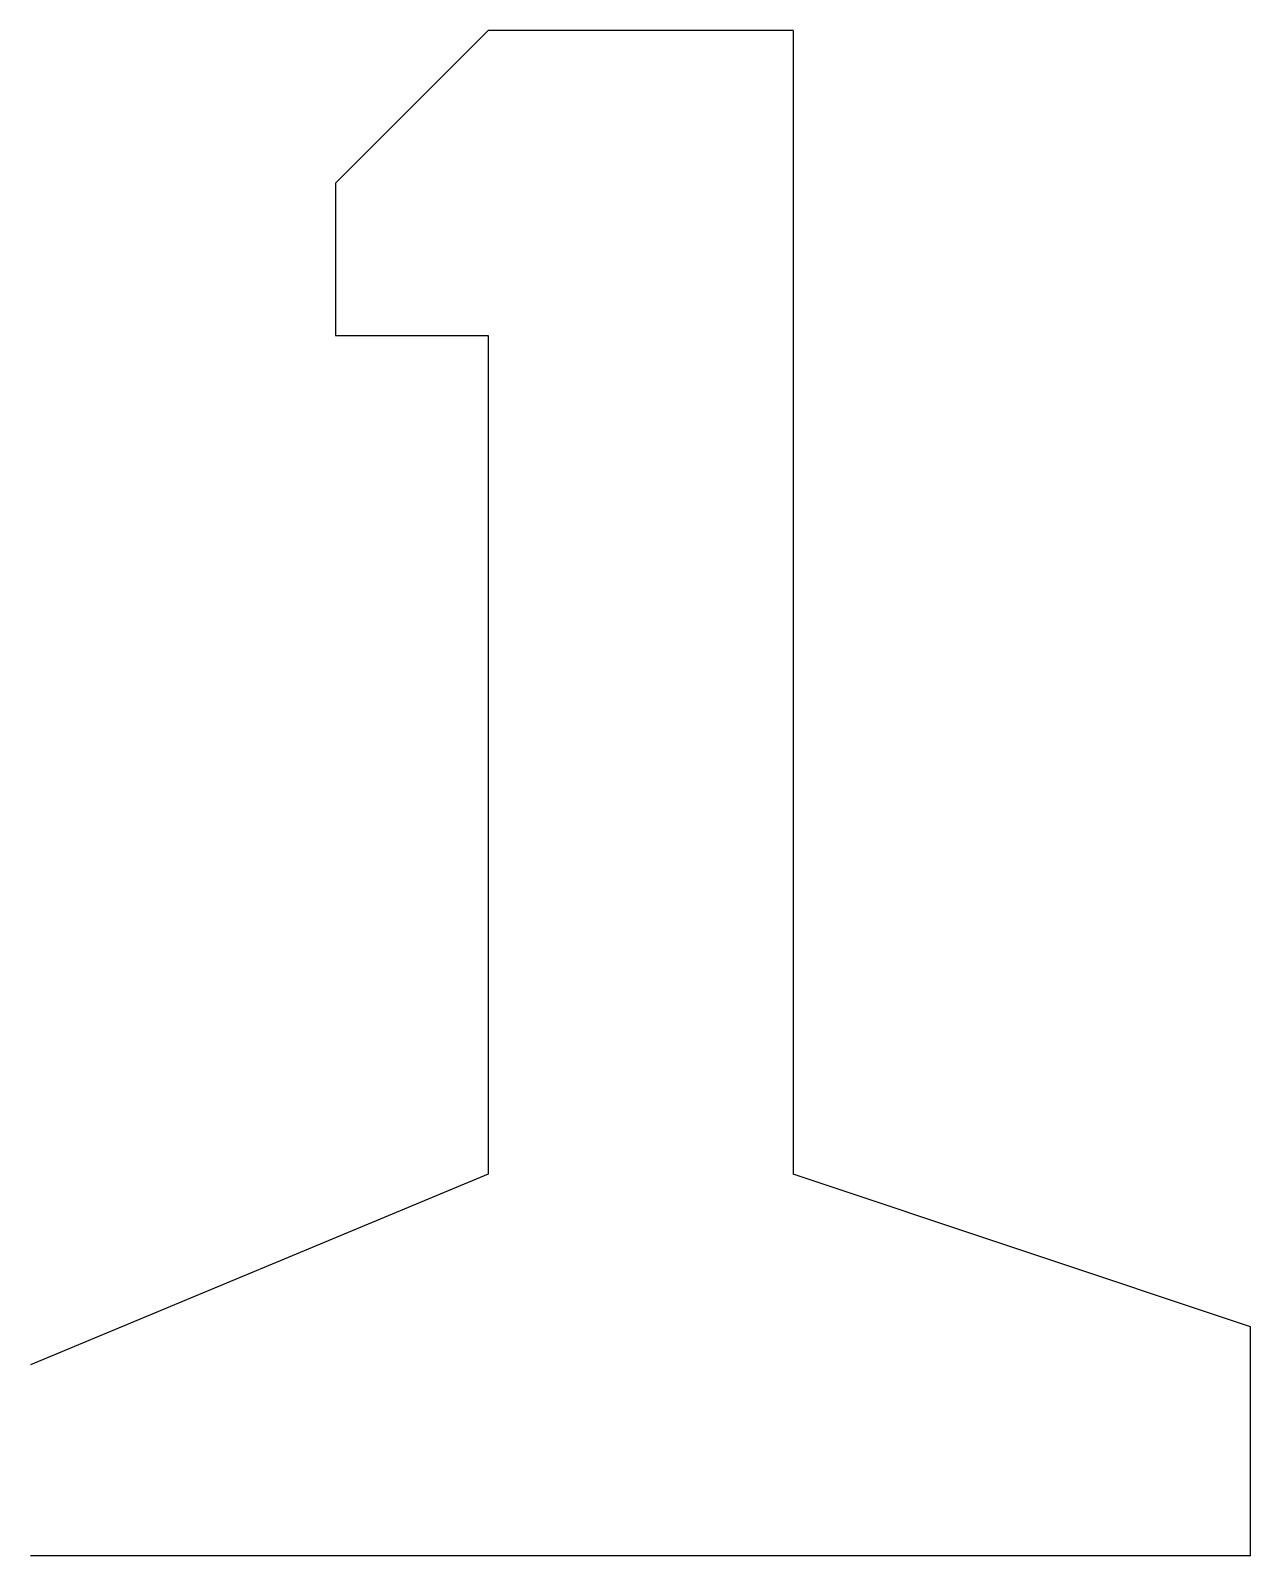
# Model space of a CAD drawing. Header units: inches. Extents: x 0 to 867, y 0 to 196.
# Drawn here: x 0 to 80, y 0 to 100 of the extents above.
import ezdxf

# ---------------------------------------------------------------- set-up
doc = ezdxf.new("R2010")
doc.units = ezdxf.units.IN
doc.header["$MEASUREMENT"] = 0

msp = doc.modelspace()

# ---------------------------------------------------------------- linework, layer by layer
for p, q in [((30, 100), (20, 90)), ((50, 100), (30, 100)), ((50, 100), (50, 25)), ((20, 90), (20, 80)), ((20, 80), (30, 80)), ((30, 80), (30, 25)), ((30, 25), (0, 12.5)), ((80, 15), (50, 25)), ((80, 0), (80, 15)), ((0, 0), (80, 0))]:
    msp.add_line(p, q)

doc.saveas('drawing.dxf')
